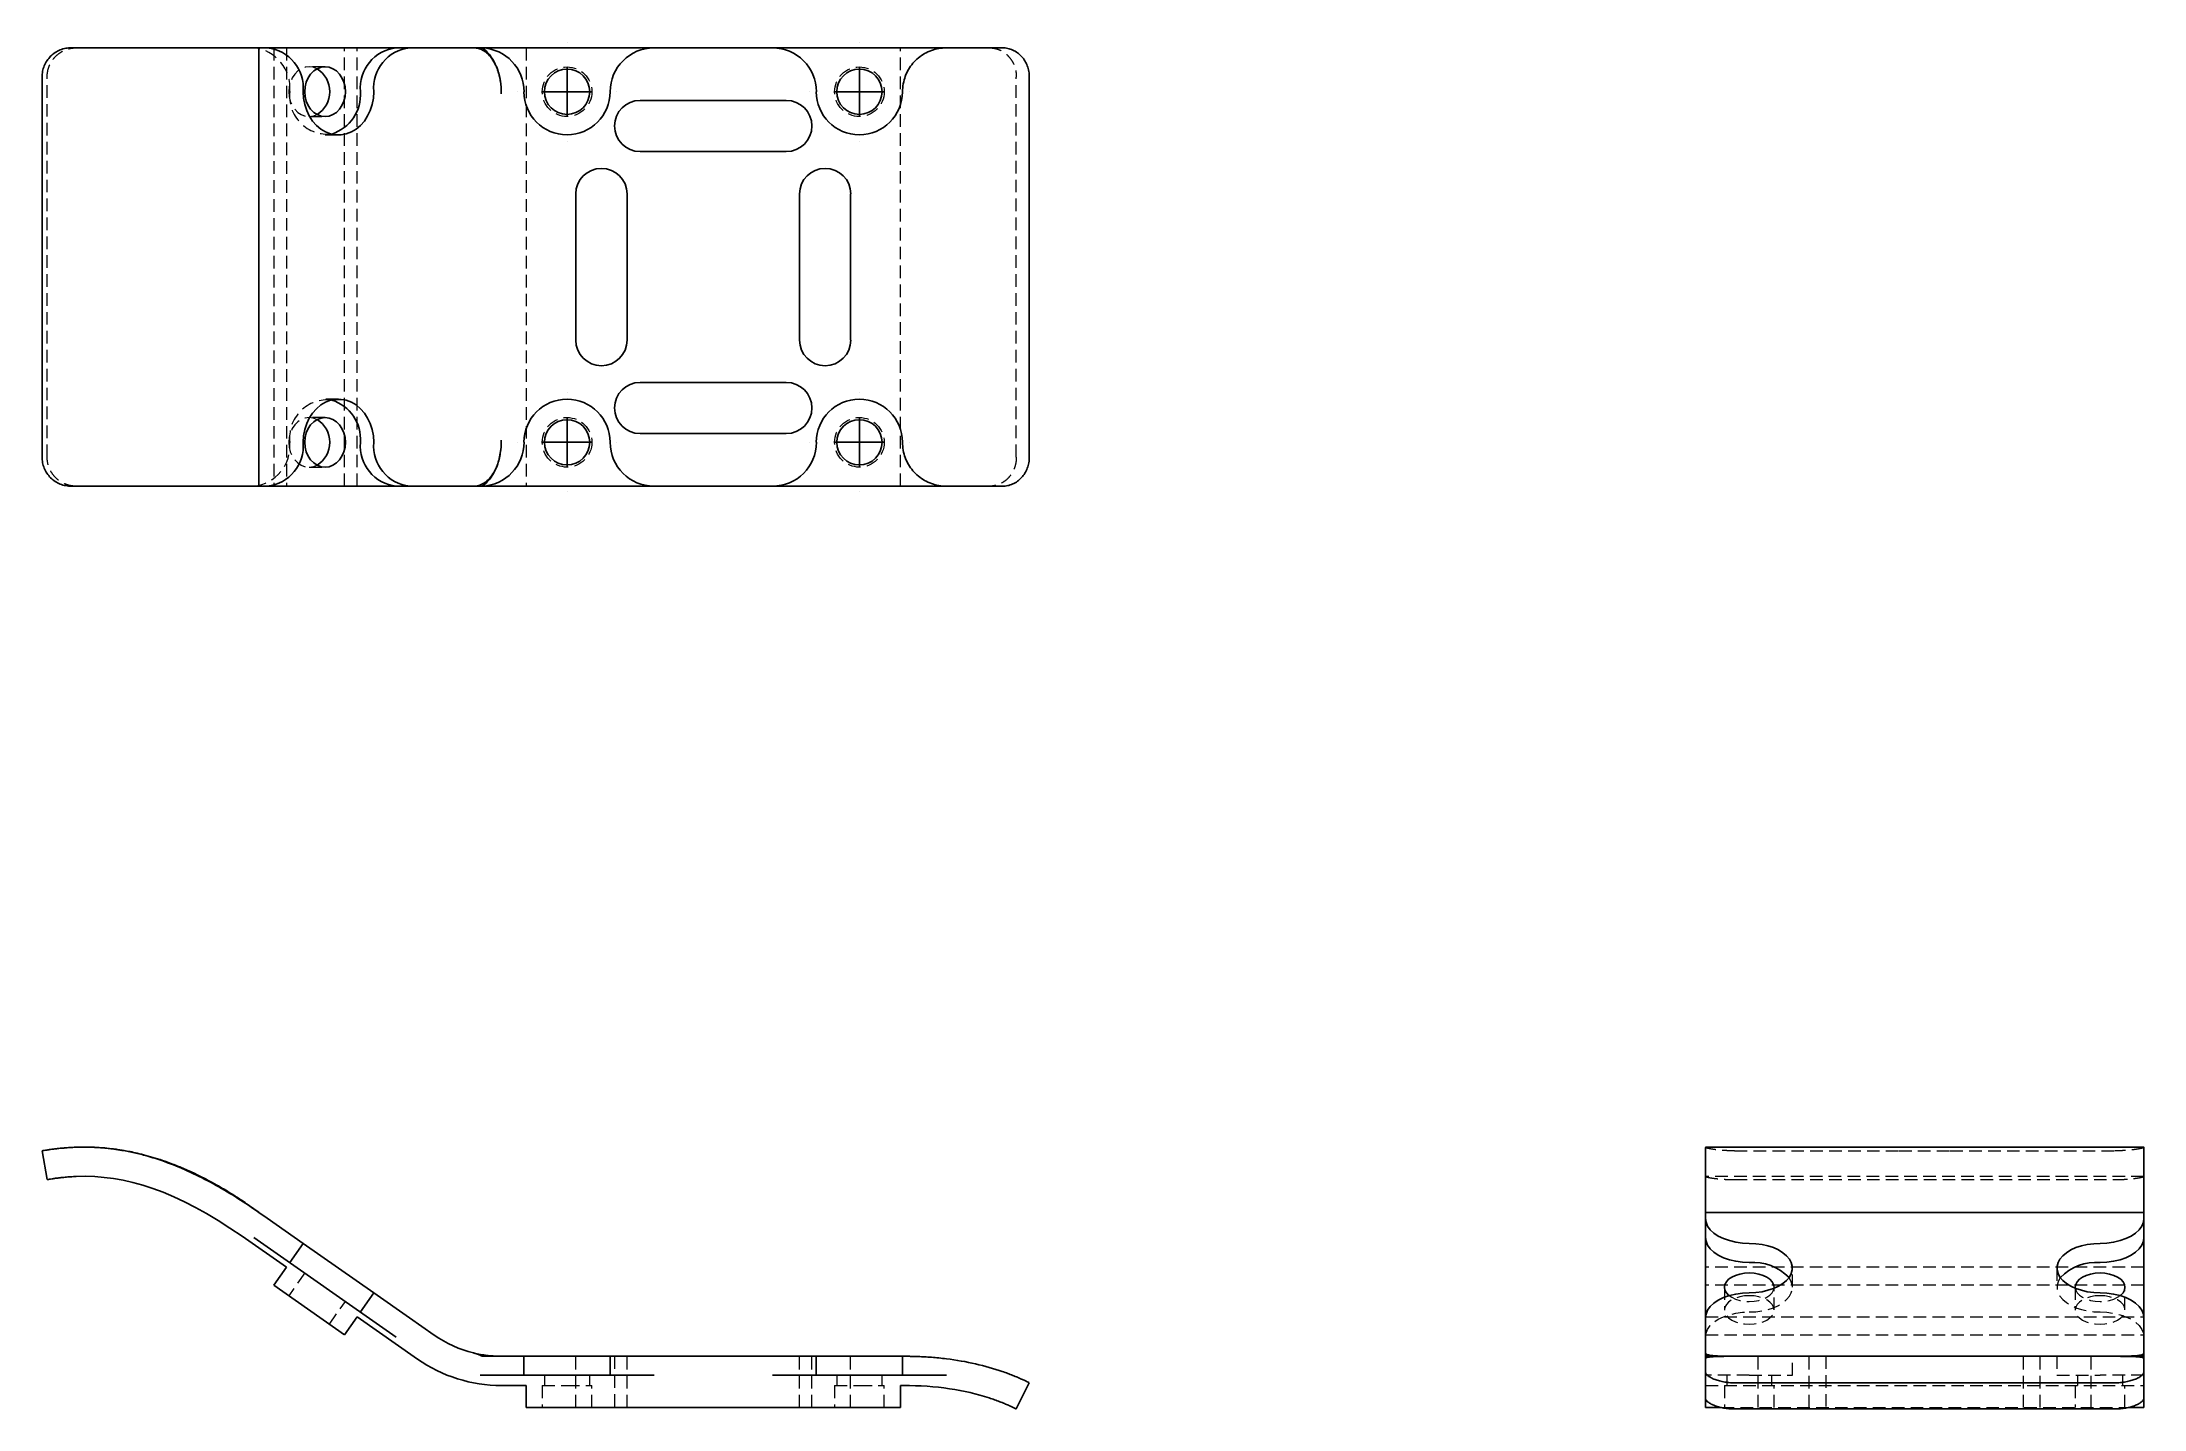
# Model space of a CAD drawing. Header units: millimetres. Extents: x 33 to 245, y 43 to 181.
import ezdxf

# ---------------------------------------------------------------- set-up
doc = ezdxf.new("R2010")
doc.units = ezdxf.units.MM
doc.linetypes.add('HIDDEN', pattern=[1.905, 1.27, -0.635])
doc.layers.add('10', color=7, linetype='Continuous')

# ---------------------------------------------------------------- blocks, each defined once
blk = doc.blocks.new('SW_CENTERMARKSYMBOL_0')
at = {"layer": '10', "color": 0}
for p, q in [((0, 5), (0, 5)), ((0, 0), (0, 2.5)), ((-5, 0), (-5, 0)), ((0, 0), (-2.5, 0)), ((0, 0), (0, -2.5)), ((0, 0), (2.5, 0)), ((5, 0), (5, 0)), ((0, -5), (0, -5))]:
    blk.add_line(p, q, dxfattribs=at)
blk = doc.blocks.new('SW_CENTERMARKSYMBOL_1')
at = {"layer": '10', "color": 0}
for p, q in [((0, 5), (0, 5)), ((0, 0), (0, 2.5)), ((-5, 0), (-5, 0)), ((0, 0), (-2.5, 0)), ((0, 0), (0, -2.5)), ((0, 0), (2.5, 0)), ((5, 0), (5, 0)), ((0, -5), (0, -5))]:
    blk.add_line(p, q, dxfattribs=at)
blk = doc.blocks.new('SW_CENTERMARKSYMBOL_2')
at = {"layer": '10', "color": 0}
for p, q in [((0, 5), (0, 5)), ((0, 0), (0, 2.5)), ((-5, 0), (-5, 0)), ((0, 0), (-2.5, 0)), ((0, 0), (0, -2.5)), ((0, 0), (2.5, 0)), ((5, 0), (5, 0)), ((0, -5), (0, -5))]:
    blk.add_line(p, q, dxfattribs=at)
blk = doc.blocks.new('SW_CENTERMARKSYMBOL_3')
at = {"layer": '10', "color": 0}
for p, q in [((0, 5), (0, 5)), ((0, 0), (0, 2.5)), ((-5, 0), (-5, 0)), ((0, 0), (-2.5, 0)), ((0, 0), (0, -2.5)), ((0, 0), (2.5, 0)), ((5, 0), (5, 0)), ((0, -5), (0, -5))]:
    blk.add_line(p, q, dxfattribs=at)

msp = doc.modelspace()

# ---------------------------------------------------------------- linework, layer by layer
at = {"color": 7, "linetype": 'Continuous', "lineweight": 25}
for p, q in [((55.24, 180.08), (56.09, 180.08)), ((69.08, 180.08), (56.09, 180.08)), ((69.08, 180.08), (70.43, 180.08)), ((70.43, 180.08), (72.91, 180.08)), ((72.91, 180.08), (76.86, 180.08)), ((95.04, 180.08), (77.53, 180.08)), ((95.04, 180.08), (106.97, 180.08)), ((124.48, 180.08), (106.97, 180.08)), ((132.83, 138.86), (132.83, 177.14)), ((108.36, 174.78), (93.64, 174.78)), ((93.64, 169.63), (108.36, 169.63)), ((87.17, 165.36), (87.17, 150.64)), ((92.32, 150.64), (92.32, 165.36)), ((109.69, 165.36), (109.69, 150.64)), ((114.84, 150.64), (114.84, 165.36)), ((33.41, 155.42), (33.41, 160.58)), ((108.36, 146.37), (93.64, 146.37)), ((93.64, 141.22), (108.36, 141.22)), ((55.24, 135.92), (56.09, 135.92)), ((56.09, 135.92), (69.08, 135.92)), ((70.43, 135.92), (69.08, 135.92)), ((70.43, 135.92), (72.91, 135.92)), ((95.04, 135.92), (77.53, 135.92)), ((95.04, 135.92), (106.97, 135.92)), ((106.97, 135.92), (124.48, 135.92)), ((33.92, 66.06), (33.41, 68.96)), ((33.48, 68.97), (33.48, 68.97)), ((245.08, 69.33), (200.92, 69.33)), ((55.23, 62.77), (54.75, 63.12)), ((55.24, 62.76), (56.09, 62.17)), ((56.09, 62.17), (59.7, 59.64)), ((200.92, 62.76), (200.92, 62.17)), ((200.92, 60.24), (200.92, 62.17)), ((245.08, 62.76), (245.08, 62.17)), ((245.08, 62.17), (245.08, 60.24)), ((53.55, 60.35), (58.01, 57.23)), ((54.73, 60.24), (69.08, 50.2)), ((59.7, 59.64), (58.35, 57.71)), ((59.7, 59.64), (66.82, 54.66)), ((200.92, 60.24), (200.92, 52.13)), ((245.08, 52.13), (245.08, 60.24)), ((58.01, 57.23), (56.75, 55.42)), ((56.75, 55.42), (63.86, 50.44)), ((66.82, 54.66), (65.47, 52.73)), ((66.82, 54.66), (70.43, 52.13)), ((65.13, 52.25), (63.86, 50.44)), ((65.13, 52.25), (71.22, 47.98)), ((70.43, 52.13), (72.91, 50.4)), ((200.92, 52.13), (200.92, 50.4)), ((245.08, 52.13), (245.08, 50.4)), ((245.08, 50.4), (245.08, 48.6)), ((77.74, 48.27), (81.94, 48.27)), ((81.94, 46.35), (81.94, 48.27)), ((90.63, 48.27), (81.94, 48.27)), ((90.63, 46.35), (90.63, 48.27)), ((90.63, 48.27), (95.04, 48.27)), ((95.04, 48.27), (106.97, 48.27)), ((106.97, 48.27), (111.38, 48.27)), ((111.38, 46.35), (111.38, 48.27)), ((120.07, 48.27), (111.38, 48.27)), ((120.07, 46.35), (120.07, 48.27)), ((120.07, 48.27), (120.14, 48.27)), ((200.92, 48.27), (200.92, 48.37)), ((200.92, 48.27), (204.53, 48.27)), ((200.92, 48.05), (200.92, 48.27)), ((200.92, 44.07), (200.92, 46.73)), ((204.53, 48.27), (241.47, 48.27)), ((241.47, 48.27), (245.08, 48.27)), ((245.08, 48.37), (245.08, 48.27)), ((245.08, 48.27), (245.08, 48.05)), ((245.08, 46.73), (245.08, 44.07)), ((95.04, 46.35), (77.53, 46.35)), ((79.66, 45.32), (82.16, 45.32)), ((82.16, 45.32), (82.16, 43.11)), ((106.97, 46.35), (124.48, 46.35)), ((119.85, 45.32), (120.14, 45.32)), ((119.85, 45.32), (119.85, 43.11)), ((132.83, 45.59), (131.52, 42.96)), ((203.86, 45.59), (242.14, 45.59)), ((82.16, 43.11), (119.85, 43.11)), ((200.92, 44.02), (200.92, 43.11)), ((200.92, 43.11), (202.54, 43.11)), ((203.86, 42.96), (242.14, 42.96)), ((243.48, 43.11), (245.08, 43.11)), ((245.08, 44.02), (245.08, 43.11))]:
    msp.add_line(p, q, dxfattribs=at)
at = {"color": 7, "linetype": 'HIDDEN', "lineweight": 18}
for p, q in [((56.75, 180.08), (56.75, 135.92)), ((58.01, 180.08), (58.01, 135.92)), ((63.86, 135.92), (63.86, 180.08)), ((65.13, 135.92), (65.13, 180.08)), ((82.16, 180.08), (82.16, 135.92)), ((119.85, 135.92), (119.85, 180.08)), ((61.91, 178.17), (60.3, 178.17)), ((33.92, 138.86), (33.92, 177.14)), ((131.52, 138.86), (131.52, 177.14)), ((60.3, 173.16), (61.91, 173.16)), ((61.91, 171.32), (63.26, 171.32)), ((63.26, 144.68), (61.91, 144.68)), ((61.91, 142.84), (60.3, 142.84)), ((60.3, 137.83), (61.91, 137.83)), ((33.46, 68.97), (33.48, 68.97)), ((34.02, 69.06), (33.48, 68.97)), ((220.42, 68.96), (225.58, 68.96)), ((245.08, 66.39), (200.92, 66.39)), ((203.86, 66.06), (242.14, 66.06)), ((245.08, 57.23), (200.92, 57.23)), ((59.86, 56.66), (58.25, 54.36)), ((245.08, 55.42), (200.92, 55.42)), ((202.83, 55.22), (202.83, 52.93)), ((207.84, 52.93), (207.84, 55.22)), ((209.68, 55.22), (209.68, 57.15)), ((236.32, 57.15), (236.32, 55.22)), ((238.16, 55.22), (238.16, 52.93)), ((243.17, 52.93), (243.17, 55.22)), ((62.35, 51.49), (63.96, 53.79)), ((200.92, 52.25), (245.08, 52.25)), ((200.92, 50.44), (245.08, 50.44)), ((87.17, 43.11), (87.17, 48.27)), ((91.07, 48.27), (91.07, 43.11)), ((92.32, 43.11), (92.32, 48.27)), ((109.69, 43.11), (109.69, 48.27)), ((110.94, 43.11), (110.94, 48.27)), ((114.84, 43.11), (114.84, 48.27)), ((205.05, 48.27), (205.55, 48.27)), ((206.22, 43.11), (206.22, 48.27)), ((209.68, 46.35), (209.68, 48.27)), ((211.37, 43.11), (211.37, 48.27)), ((213.06, 48.27), (213.06, 43.11)), ((232.94, 43.11), (232.94, 48.27)), ((234.63, 43.11), (234.63, 48.27)), ((236.32, 48.27), (236.32, 46.35)), ((239.78, 43.11), (239.78, 48.27)), ((83.78, 45.32), (86.28, 45.32)), ((83.78, 45.32), (83.78, 43.11)), ((84, 46.35), (84, 45.32)), ((86.28, 45.32), (88.79, 45.32)), ((88.57, 45.32), (88.57, 46.35)), ((88.79, 43.11), (88.79, 45.32)), ((113.22, 45.32), (115.72, 45.32)), ((113.22, 45.32), (113.22, 43.11)), ((113.44, 46.35), (113.44, 45.32)), ((115.72, 45.32), (118.23, 45.32)), ((118.01, 45.32), (118.01, 46.35)), ((118.23, 43.11), (118.23, 45.32)), ((205.34, 46.35), (200.92, 46.35)), ((200.92, 45.32), (245.08, 45.32)), ((202.83, 45.32), (202.83, 43.11)), ((203.06, 46.35), (203.06, 45.32)), ((205.34, 46.35), (209.68, 46.35)), ((207.62, 45.32), (207.62, 46.35)), ((207.84, 43.11), (207.84, 45.32)), ((236.32, 46.35), (240.66, 46.35)), ((238.16, 45.32), (238.16, 43.11)), ((238.38, 46.35), (238.38, 45.32)), ((245.08, 46.35), (240.66, 46.35)), ((242.95, 45.32), (242.95, 46.35)), ((243.17, 43.11), (243.17, 45.32)), ((202.54, 43.11), (243.48, 43.11))]:
    msp.add_line(p, q, dxfattribs=at)
at = {"color": 7, "linetype": 'HIDDEN', "lineweight": 18, "flags": 128}
for points in [[(61.11, 177.97), (61.09, 177.98), (60.7, 178.12), (60.3, 178.17), (59.9, 178.12), (59.52, 177.98), (59.17, 177.75), (58.86, 177.43), (58.6, 177.05), (58.41, 176.62), (58.29, 176.15), (58.25, 175.66)], [(58.25, 175.66), (58.29, 175.18), (58.41, 174.71), (58.6, 174.27), (58.86, 173.9), (59.17, 173.58), (59.52, 173.35), (59.9, 173.21), (60.3, 173.16), (60.7, 173.21), (61.09, 173.35), (61.11, 173.36)], [(61.11, 142.64), (61.09, 142.65), (60.7, 142.79), (60.3, 142.84), (59.9, 142.79), (59.52, 142.65), (59.17, 142.42), (58.86, 142.11), (58.6, 141.73), (58.41, 141.29), (58.29, 140.83), (58.25, 140.34)], [(58.25, 140.34), (58.29, 139.85), (58.41, 139.38), (58.6, 138.95), (58.86, 138.57), (59.17, 138.26), (59.52, 138.03), (59.9, 137.88), (60.3, 137.83), (60.7, 137.88), (61.09, 138.03), (61.11, 138.03)], [(225.58, 68.96), (229.72, 68.96), (233.86, 68.96), (238, 68.96), (242.14, 68.96)], [(203.31, 54.38), (203.57, 54.21), (203.95, 54.03), (204.38, 53.89), (204.85, 53.81), (205.34, 53.79), (205.83, 53.81), (206.29, 53.89), (206.73, 54.03), (207.11, 54.21), (207.42, 54.42), (207.65, 54.67), (207.79, 54.94), (207.83, 55.11)], [(205.34, 52.73), (205.98, 52.76), (206.62, 52.84), (207.22, 52.98), (207.78, 53.16), (208.29, 53.39), (208.73, 53.67), (209.1, 53.98), (209.38, 54.31), (209.57, 54.67), (209.67, 55.03), (209.67, 55.41), (209.57, 55.77), (209.38, 56.13), (209.34, 56.18)], [(236.66, 56.18), (236.62, 56.13), (236.43, 55.77), (236.33, 55.41), (236.33, 55.03), (236.43, 54.67), (236.62, 54.31), (236.9, 53.98), (237.27, 53.67), (237.71, 53.39), (238.22, 53.16), (238.78, 52.98), (239.38, 52.84), (240.02, 52.76), (240.66, 52.73)], [(238.17, 55.11), (238.21, 54.94), (238.35, 54.67), (238.58, 54.42), (238.9, 54.21), (239.27, 54.03), (239.71, 53.89), (240.18, 53.81), (240.66, 53.79), (241.15, 53.81), (241.62, 53.89), (242.05, 54.03), (242.43, 54.21), (242.69, 54.38)], [(205.34, 54.36), (204.85, 54.34), (204.38, 54.26), (203.95, 54.12), (203.57, 53.94), (203.26, 53.73), (203.03, 53.48), (202.88, 53.21), (202.83, 52.93), (202.88, 52.65), (203.03, 52.38), (203.26, 52.13), (203.57, 51.91), (203.95, 51.74), (204.38, 51.6), (204.85, 51.52), (205.34, 51.49), (205.83, 51.52), (206.29, 51.6), (206.73, 51.74), (207.11, 51.91), (207.42, 52.13), (207.65, 52.38), (207.79, 52.65), (207.84, 52.93), (207.79, 53.21), (207.65, 53.48), (207.42, 53.73), (207.11, 53.94), (206.73, 54.12), (206.29, 54.26), (205.83, 54.34), (205.34, 54.36)], [(240.66, 54.36), (240.18, 54.34), (239.71, 54.26), (239.27, 54.12), (238.9, 53.94), (238.58, 53.73), (238.35, 53.48), (238.21, 53.21), (238.16, 52.93), (238.21, 52.65), (238.35, 52.38), (238.58, 52.13), (238.9, 51.91), (239.27, 51.74), (239.71, 51.6), (240.18, 51.52), (240.66, 51.49), (241.15, 51.52), (241.62, 51.6), (242.05, 51.74), (242.43, 51.91), (242.75, 52.13), (242.98, 52.38), (243.12, 52.65), (243.17, 52.93), (243.12, 53.21), (242.98, 53.48), (242.75, 53.73), (242.43, 53.94), (242.05, 54.12), (241.62, 54.26), (241.15, 54.34), (240.66, 54.36)], [(200.92, 50.2), (200.98, 50.59), (201.14, 50.98), (201.4, 51.35), (201.76, 51.69), (202.21, 51.99), (202.74, 52.25), (203.33, 52.45), (203.97, 52.61), (204.65, 52.7), (205.34, 52.73)], [(240.66, 52.73), (241.36, 52.7), (242.03, 52.61), (242.67, 52.45), (243.26, 52.25), (243.79, 51.99), (244.24, 51.69), (244.6, 51.35), (244.86, 50.98), (245.03, 50.59), (245.08, 50.2)]]:
    msp.add_lwpolyline(points, dxfattribs=at)
at = {"color": 7, "linetype": 'Continuous', "lineweight": 25, "flags": 128}
for points in [[(59.86, 175.66), (59.9, 175.18), (60.02, 174.71), (60.2, 174.27), (60.46, 173.9), (60.77, 173.58), (61.12, 173.35), (61.51, 173.21), (61.91, 173.16), (62.31, 173.21), (62.69, 173.35), (63.05, 173.58), (63.36, 173.9), (63.61, 174.27), (63.8, 174.71), (63.92, 175.18), (63.96, 175.66), (63.92, 176.15), (63.8, 176.62), (63.61, 177.05), (63.36, 177.43), (63.05, 177.75), (62.69, 177.98), (62.31, 178.12), (61.91, 178.17), (61.51, 178.12), (61.12, 177.98), (60.77, 177.75), (60.46, 177.43), (60.2, 177.05), (60.02, 176.62), (59.9, 176.15), (59.86, 175.66)], [(33.41, 160.58), (33.41, 164.72), (33.41, 168.86), (33.41, 173), (33.41, 177.14)], [(66.82, 175.66), (66.78, 175.02), (66.66, 174.38), (66.46, 173.78), (66.2, 173.22), (65.87, 172.71), (65.48, 172.27), (65.04, 171.9), (64.56, 171.62), (64.05, 171.43), (63.53, 171.33), (62.99, 171.33), (62.47, 171.43), (61.96, 171.62), (61.48, 171.9), (61.04, 172.27), (60.65, 172.71), (60.32, 173.22), (60.06, 173.78), (59.86, 174.38), (59.74, 175.02), (59.7, 175.66)], [(59.7, 140.34), (59.74, 140.98), (59.86, 141.62), (60.06, 142.22), (60.32, 142.78), (60.65, 143.29), (61.04, 143.73), (61.48, 144.1), (61.96, 144.38), (62.47, 144.57), (62.99, 144.67), (63.53, 144.67), (64.05, 144.57), (64.56, 144.38), (65.04, 144.1), (65.48, 143.73), (65.87, 143.29), (66.2, 142.78), (66.46, 142.22), (66.66, 141.62), (66.78, 140.98), (66.82, 140.34)], [(59.86, 140.34), (59.9, 139.85), (60.02, 139.38), (60.2, 138.95), (60.46, 138.57), (60.77, 138.26), (61.12, 138.03), (61.51, 137.88), (61.91, 137.83), (62.31, 137.88), (62.69, 138.03), (63.05, 138.26), (63.36, 138.57), (63.61, 138.95), (63.8, 139.38), (63.92, 139.85), (63.96, 140.34), (63.92, 140.83), (63.8, 141.29), (63.61, 141.73), (63.36, 142.11), (63.05, 142.42), (62.69, 142.65), (62.31, 142.79), (61.91, 142.84), (61.51, 142.79), (61.12, 142.65), (60.77, 142.42), (60.46, 142.11), (60.2, 141.73), (60.02, 141.29), (59.9, 140.83), (59.86, 140.34)], [(72.91, 135.92), (73.36, 135.92), (73.83, 135.92), (74.31, 135.92), (74.8, 135.92), (75.3, 135.92), (75.82, 135.92), (76.34, 135.92), (76.86, 135.92)], [(200.92, 62.17), (200.98, 61.78), (201.14, 61.39), (201.4, 61.02), (201.76, 60.68), (202.21, 60.38), (202.74, 60.12), (203.33, 59.92), (203.97, 59.76), (204.65, 59.67), (205.34, 59.64)], [(240.66, 59.64), (241.36, 59.67), (242.03, 59.76), (242.67, 59.92), (243.26, 60.12), (243.79, 60.38), (244.24, 60.68), (244.6, 61.02), (244.86, 61.39), (245.03, 61.78), (245.08, 62.17)], [(205.34, 57.71), (204.65, 57.74), (203.97, 57.84), (203.33, 57.99), (202.74, 58.19), (202.21, 58.45), (201.76, 58.76), (201.4, 59.09), (201.14, 59.46), (200.98, 59.85), (200.92, 60.24)], [(205.34, 59.64), (205.98, 59.61), (206.62, 59.53), (207.22, 59.39), (207.78, 59.21), (208.29, 58.98), (208.73, 58.7), (209.1, 58.39), (209.38, 58.06), (209.57, 57.7), (209.67, 57.34), (209.67, 56.96), (209.57, 56.6), (209.38, 56.24), (209.1, 55.9), (208.73, 55.6), (208.29, 55.32), (207.78, 55.09), (207.22, 54.91), (206.62, 54.77), (205.98, 54.69), (205.34, 54.66)], [(240.66, 54.66), (240.02, 54.69), (239.38, 54.77), (238.78, 54.91), (238.22, 55.09), (237.71, 55.32), (237.27, 55.6), (236.9, 55.9), (236.62, 56.24), (236.43, 56.6), (236.33, 56.96), (236.33, 57.34), (236.43, 57.7), (236.62, 58.06), (236.9, 58.39), (237.27, 58.7), (237.71, 58.98), (238.22, 59.21), (238.78, 59.39), (239.38, 59.53), (240.02, 59.61), (240.66, 59.64)], [(245.08, 60.24), (245.03, 59.85), (244.86, 59.46), (244.6, 59.09), (244.24, 58.76), (243.79, 58.45), (243.26, 58.19), (242.67, 57.99), (242.03, 57.84), (241.36, 57.74), (240.66, 57.71)], [(205.34, 56.66), (204.85, 56.63), (204.38, 56.55), (203.95, 56.41), (203.57, 56.24), (203.26, 56.02), (203.03, 55.77), (202.88, 55.5), (202.83, 55.22), (202.88, 54.94), (203.03, 54.67), (203.26, 54.42), (203.31, 54.38)], [(207.83, 55.11), (207.84, 55.22), (207.79, 55.5), (207.65, 55.77), (207.42, 56.02), (207.11, 56.24), (206.73, 56.41), (206.29, 56.55), (205.83, 56.63), (205.34, 56.66)], [(240.66, 56.66), (240.18, 56.63), (239.71, 56.55), (239.27, 56.41), (238.9, 56.24), (238.58, 56.02), (238.35, 55.77), (238.21, 55.5), (238.16, 55.22), (238.17, 55.11)], [(242.69, 54.38), (242.75, 54.42), (242.98, 54.67), (243.12, 54.94), (243.17, 55.22), (243.12, 55.5), (242.98, 55.77), (242.75, 56.02), (242.43, 56.24), (242.05, 56.41), (241.62, 56.55), (241.15, 56.63), (240.66, 56.66)], [(205.34, 54.66), (204.65, 54.63), (203.97, 54.53), (203.33, 54.38), (202.74, 54.18), (202.21, 53.92), (201.76, 53.61), (201.4, 53.28), (201.14, 52.91), (200.98, 52.52), (200.92, 52.13)], [(245.08, 52.13), (245.03, 52.52), (244.86, 52.91), (244.6, 53.28), (244.24, 53.61), (243.79, 53.92), (243.26, 54.18), (242.67, 54.38), (242.03, 54.53), (241.36, 54.63), (240.66, 54.66)], [(200.92, 50.4), (200.92, 50.09), (200.92, 49.81), (200.92, 49.55), (200.92, 49.31), (200.92, 49.1), (200.92, 48.91), (200.92, 48.74), (200.92, 48.6)]]:
    msp.add_lwpolyline(points, dxfattribs=at)
at = {"color": 7, "linetype": 'HIDDEN', "lineweight": 18}
for centre in [(86.28, 175.66), (115.72, 175.66), (86.28, 140.34), (115.72, 140.34)]:
    msp.add_circle(centre, 2.5, dxfattribs=at)
at = {"color": 7, "linetype": 'Continuous', "lineweight": 25}
for centre in [(86.28, 175.66), (115.72, 175.66), (86.28, 140.34), (115.72, 140.34)]:
    msp.add_circle(centre, 2.28, dxfattribs=at)
at = {"color": 7, "linetype": 'HIDDEN', "lineweight": 18}
for centre, radius, start, end in [((54.29, 176.03), 4.08, 354.8889, 83.7565), ((62.16, 175.21), 3.83, 173.1517, 276.432), ((62.16, 140.79), 3.83, 83.568, 186.8483), ((54.29, 139.97), 4.08, 276.2435, 5.1111)]:
    msp.add_arc(centre, radius, start, end, dxfattribs=at)
at = {"color": 7, "linetype": 'Continuous', "lineweight": 25}
for centre, radius, start, end in [((55.64, 176.03), 4.08, 354.8889, 83.7565), ((69.53, 176.03), 4.08, 96.2435, 185.1111), ((70.88, 176.03), 4.08, 96.2435, 185.1111), ((77.53, 175.66), 4.42, 0, 87.1648), ((95.04, 175.66), 4.42, 90, 180), ((106.97, 175.66), 4.42, 0, 90), ((59.66, 175.66), 2.72, 302.1032, 57.8968), ((124.48, 175.66), 4.42, 169.5247, 180), ((61.31, 175.37), 4.17, 287.8416, 4.0486), ((86.28, 175.66), 4.34, 180, 0), ((93.64, 172.21), 2.58, 90, 270), ((108.36, 172.21), 2.58, 270, 90), ((115.72, 175.66), 4.34, 180, 0), ((89.74, 165.36), 2.58, 0, 180), ((112.27, 165.36), 2.58, 0, 180), ((89.74, 150.64), 2.58, 180, 0), ((112.27, 150.64), 2.58, 180, 0), ((93.64, 143.8), 2.58, 90, 270), ((108.36, 143.8), 2.58, 270, 90), ((61.31, 140.63), 4.17, 355.9514, 72.1584), ((86.28, 140.34), 4.34, 0, 180), ((115.72, 140.34), 4.34, 0, 180), ((59.66, 140.34), 2.72, 302.1032, 57.8968), ((55.64, 139.97), 4.08, 276.2435, 5.1111), ((69.53, 139.97), 4.08, 174.8889, 263.7565), ((70.88, 139.97), 4.08, 174.8889, 263.7565), ((77.53, 140.34), 4.42, 272.8001, 0), ((95.04, 140.34), 4.42, 180, 270), ((106.97, 140.34), 4.42, 270, 0), ((124.48, 140.34), 4.42, 180, 190.4753), ((205.71, 52.69), 5.04, 43.9764, 94.2917), ((240.29, 52.69), 5.04, 85.7083, 136.0236), ((79.66, 60.04), 11.78, 235, 256.2533), ((79.66, 60.04), 14.72, 235, 270)]:
    msp.add_arc(centre, radius, start, end, dxfattribs=at)
for points, knots in [([(36.38, 180.08), (36.18, 180.08), (35.99, 180.07), (35.61, 180), (35.42, 179.94), (35.06, 179.8), (34.89, 179.71), (34.57, 179.49), (34.41, 179.37), (34.14, 179.1), (34.02, 178.95), (33.8, 178.63), (33.71, 178.45), (33.56, 178.1), (33.5, 177.91), (33.43, 177.53), (33.41, 177.33), (33.41, 177.14)], [0, 0, 0, 0, 0.125, 0.125, 0.25, 0.25, 0.375, 0.375, 0.5, 0.5, 0.625, 0.625, 0.75, 0.75, 0.875, 0.875, 1, 1, 1, 1]), ([(55.24, 180.08), (53.85, 180.08), (52.42, 180.08), (49.48, 180.08), (47.96, 180.08), (45.58, 180.08), (44.77, 180.08), (43.13, 180.08), (42.3, 180.08), (40.63, 180.08), (39.78, 180.08), (38.08, 180.08), (37.22, 180.08), (36.38, 180.08)], [0, 0, 0, 0, 0.25, 0.25, 0.5, 0.5, 0.625, 0.625, 0.75, 0.75, 0.875, 0.875, 1, 1, 1, 1]), ([(55.24, 135.92), (55.24, 143.28), (55.24, 150.64), (55.24, 165.36), (55.24, 172.72), (55.24, 180.08)], [0, 0, 0, 0, 0.5, 0.5, 1, 1, 1, 1]), ([(79.66, 175.44), (79.66, 175.54), (79.66, 175.74), (79.64, 176.05), (79.62, 176.34), (79.58, 176.63), (79.51, 177.08), (79.37, 177.66), (79.1, 178.37), (78.74, 179.01), (78.32, 179.49), (77.92, 179.78), (77.62, 179.93), (77.35, 180.02), (77.11, 180.07), (76.95, 180.08), (76.86, 180.08)], [0, 0, 0, 0, 0.051414, 0.101983, 0.15177, 0.200841, 0.249267, 0.378781, 0.4994, 0.624723, 0.749603, 0.81336, 0.875067, 0.916388, 0.957844, 1, 1, 1, 1]), ([(77.74, 180.08), (78.11, 179.83), (78.4, 179.51), (78.9, 178.79), (79.09, 178.41), (79.31, 177.8), (79.38, 177.59), (79.48, 177.17), (79.53, 176.95), (79.63, 176.31), (79.66, 175.87), (79.66, 175.44)], [0, 0, 0, 0, 0.25, 0.25, 0.5, 0.5, 0.625, 0.625, 0.75, 0.75, 1, 1, 1, 1]), ([(124.48, 180.08), (123.97, 180.08), (123.47, 179.99), (122.74, 179.73), (122.51, 179.63), (122.07, 179.37), (121.86, 179.23), (121.46, 178.9), (121.28, 178.72), (120.95, 178.33), (120.8, 178.12), (120.54, 177.68), (120.43, 177.45), (120.26, 176.97), (120.19, 176.72), (120.14, 176.47)], [0, 0, 0, 0, 0.25, 0.25, 0.375, 0.375, 0.5, 0.5, 0.625, 0.625, 0.75, 0.75, 0.875, 0.875, 1, 1, 1, 1]), ([(132.83, 177.14), (132.83, 177.33), (132.82, 177.52), (132.75, 177.9), (132.7, 178.09), (132.56, 178.44), (132.48, 178.61), (132.29, 178.93), (132.18, 179.08), (131.93, 179.36), (131.79, 179.48), (131.49, 179.69), (131.34, 179.78), (131.01, 179.93), (130.83, 179.99), (130.48, 180.06), (130.29, 180.08), (130.11, 180.08)], [0, 0, 0, 0, 0.125, 0.125, 0.25, 0.25, 0.375, 0.375, 0.5, 0.5, 0.625, 0.625, 0.75, 0.75, 0.875, 0.875, 1, 1, 1, 1]), ([(76.86, 135.92), (77.11, 135.93), (77.35, 135.97), (77.81, 136.16), (78.02, 136.29), (78.4, 136.61), (78.57, 136.8), (78.86, 137.2), (78.98, 137.42), (79.19, 137.87), (79.28, 138.1), (79.43, 138.58), (79.48, 138.82), (79.62, 139.56), (79.66, 140.05), (79.66, 140.55)], [0, 0, 0, 0, 0.125, 0.125, 0.25, 0.25, 0.375, 0.375, 0.5, 0.5, 0.625, 0.625, 0.75, 0.75, 1, 1, 1, 1]), ([(79.66, 140.55), (79.66, 140.12), (79.63, 139.69), (79.49, 138.83), (79.39, 138.41), (79.17, 137.8), (79.08, 137.61), (78.89, 137.22), (78.78, 137.03), (78.53, 136.67), (78.39, 136.51), (78.09, 136.19), (77.92, 136.05), (77.74, 135.93)], [0, 0, 0, 0, 0.25, 0.25, 0.5, 0.5, 0.625, 0.625, 0.75, 0.75, 0.875, 0.875, 1, 1, 1, 1]), ([(33.41, 138.86), (33.41, 138.67), (33.43, 138.48), (33.5, 138.1), (33.56, 137.91), (33.71, 137.55), (33.8, 137.38), (34.01, 137.06), (34.14, 136.9), (34.41, 136.63), (34.56, 136.51), (34.89, 136.3), (35.06, 136.21), (35.42, 136.06), (35.6, 136.01), (35.99, 135.94), (36.18, 135.92), (36.38, 135.92)], [0, 0, 0, 0, 0.125, 0.125, 0.25, 0.25, 0.375, 0.375, 0.5, 0.5, 0.625, 0.625, 0.75, 0.75, 0.875, 0.875, 1, 1, 1, 1]), ([(120.14, 139.53), (120.23, 139.03), (120.41, 138.55), (120.8, 137.88), (120.95, 137.67), (121.28, 137.28), (121.46, 137.1), (121.86, 136.78), (122.07, 136.63), (122.51, 136.38), (122.74, 136.27), (123.23, 136.1), (123.47, 136.03), (123.97, 135.94), (124.23, 135.92), (124.48, 135.92)], [0, 0, 0, 0, 0.25, 0.25, 0.375, 0.375, 0.5, 0.5, 0.625, 0.625, 0.75, 0.75, 0.875, 0.875, 1, 1, 1, 1]), ([(130.11, 135.92), (130.29, 135.92), (130.48, 135.94), (130.83, 136.01), (131, 136.07), (131.33, 136.22), (131.49, 136.31), (131.79, 136.52), (131.93, 136.64), (132.17, 136.92), (132.29, 137.06), (132.48, 137.39), (132.56, 137.56), (132.7, 137.91), (132.75, 138.1), (132.82, 138.48), (132.83, 138.67), (132.83, 138.86)], [0, 0, 0, 0, 0.125, 0.125, 0.25, 0.25, 0.375, 0.375, 0.5, 0.5, 0.625, 0.625, 0.75, 0.75, 0.875, 0.875, 1, 1, 1, 1]), ([(36.38, 135.92), (38.08, 135.92), (39.78, 135.92), (41.88, 135.92), (42.3, 135.92), (43.13, 135.92), (43.54, 135.92), (44.76, 135.92), (45.56, 135.92), (47.14, 135.92), (47.91, 135.92), (49.44, 135.92), (50.2, 135.92), (52.42, 135.92), (53.85, 135.92), (55.24, 135.92)], [0, 0, 0, 0, 0.25, 0.25, 0.3125, 0.3125, 0.375, 0.375, 0.5, 0.5, 0.625, 0.625, 0.75, 0.75, 1, 1, 1, 1]), ([(33.41, 68.96), (33.41, 68.96), (33.43, 68.96), (33.5, 68.98), (33.56, 68.99), (33.71, 69.01), (33.8, 69.03), (34.01, 69.06), (34.14, 69.08), (34.41, 69.12), (34.56, 69.14), (34.89, 69.18), (35.06, 69.2), (35.42, 69.23), (35.6, 69.25), (35.99, 69.28), (36.18, 69.29), (36.38, 69.31)], [0, 0, 0, 0, 0.125, 0.125, 0.25, 0.25, 0.375, 0.375, 0.5, 0.5, 0.625, 0.625, 0.75, 0.75, 0.875, 0.875, 1, 1, 1, 1]), ([(33.48, 68.97), (33.48, 68.97), (33.48, 68.97), (33.48, 68.97), (33.48, 68.97), (33.48, 68.97), (33.48, 68.97)], [0, 0, 0, 0, 0.009164, 0.538139, 0.907611, 1, 1, 1, 1]), ([(54.75, 63.12), (54.35, 63.4), (53.65, 63.89), (52.7, 64.51), (52, 64.94), (51.48, 65.24), (51.05, 65.49), (50.58, 65.75), (49.88, 66.13), (48.93, 66.61), (47.75, 67.15), (46.61, 67.61), (45.55, 68), (44.58, 68.31), (43.65, 68.56), (42.81, 68.77), (42.08, 68.92), (41.51, 69.02), (41.09, 69.08), (40.83, 69.12), (40.6, 69.15), (40.33, 69.18), (40.06, 69.21), (39.81, 69.24), (39.58, 69.26), (39.4, 69.27), (39.2, 69.29), (39, 69.3), (38.79, 69.31), (38.6, 69.32), (38.45, 69.33), (38.33, 69.33), (38.27, 69.33), (38.22, 69.33), (38.17, 69.33), (38.1, 69.34), (37.96, 69.34), (37.77, 69.34), (37.54, 69.34), (37.29, 69.34), (36.98, 69.33), (36.6, 69.32), (36.16, 69.29), (35.73, 69.26), (35.46, 69.23), (35.34, 69.22)], [0, 0, 0, 0, 0.037494, 0.066643, 0.087672, 0.10095, 0.112961, 0.126665, 0.142047, 0.174547, 0.209295, 0.242619, 0.269945, 0.296327, 0.321505, 0.343897, 0.364447, 0.38484, 0.406791, 0.431708, 0.464449, 0.50259, 0.546144, 0.595118, 0.628678, 0.663591, 0.693628, 0.717516, 0.735388, 0.744603, 0.75125, 0.753849, 0.755042, 0.756218, 0.757443, 0.758779, 0.76195, 0.770958, 0.784081, 0.801544, 0.823441, 0.85961, 0.903803, 0.956054, 1, 1, 1, 1]), ([(36.38, 69.31), (38.08, 69.4), (39.78, 69.3), (41.88, 68.94), (42.3, 68.86), (43.13, 68.67), (43.54, 68.57), (44.76, 68.22), (45.56, 67.96), (47.14, 67.35), (47.91, 67.02), (49.44, 66.29), (50.2, 65.9), (52.42, 64.65), (53.85, 63.74), (55.24, 62.76)], [0, 0, 0, 0, 0.25, 0.25, 0.3125, 0.3125, 0.375, 0.375, 0.5, 0.5, 0.625, 0.625, 0.75, 0.75, 1, 1, 1, 1]), ([(38.93, 69.3), (38.93, 69.3), (38.93, 69.3), (38.9, 69.3), (38.84, 69.31), (38.75, 69.31), (38.62, 69.32), (38.46, 69.32), (38.3, 69.33), (38.18, 69.33), (38.08, 69.34), (38, 69.34), (37.93, 69.34), (37.87, 69.34), (37.79, 69.34), (37.67, 69.34), (37.5, 69.34), (37.34, 69.34), (37.22, 69.33), (37.13, 69.33), (37.08, 69.33), (37.08, 69.33), (37.07, 69.33)], [0, 0, 0, 0, 0.079272, 0.178298, 0.264004, 0.34726, 0.412704, 0.460795, 0.486175, 0.495875, 0.504013, 0.511162, 0.514468, 0.517714, 0.52457, 0.532751, 0.555165, 0.607148, 0.682846, 0.770543, 0.877642, 1, 1, 1, 1]), ([(200.92, 69.29), (200.92, 69.29), (200.92, 69.3), (200.92, 69.14), (200.92, 68.87), (200.92, 68.38), (200.92, 67.65), (200.92, 66.73), (200.92, 65.61), (200.92, 64.3), (200.92, 63.28), (200.92, 62.76)], [0, 0, 0, 0, 0.05237, 0.130654, 0.209252, 0.331142, 0.453975, 0.579165, 0.704937, 0.852226, 1, 1, 1, 1]), ([(245.08, 62.76), (245.08, 63.3), (245.08, 64.37), (245.08, 65.81), (245.08, 67.1), (245.08, 68), (245.08, 68.58), (245.08, 68.95), (245.08, 69.19), (245.08, 69.32), (245.08, 69.32), (245.08, 69.31)], [0, 0, 0, 0, 0.154213, 0.308936, 0.465839, 0.623889, 0.711656, 0.799778, 0.889115, 0.978916, 1, 1, 1, 1]), ([(36.85, 66.38), (36.66, 66.37), (36.47, 66.36), (36.09, 66.34), (35.9, 66.32), (35.55, 66.29), (35.38, 66.27), (35.06, 66.23), (34.91, 66.21), (34.64, 66.18), (34.52, 66.16), (34.31, 66.13), (34.22, 66.11), (34.07, 66.09), (34.01, 66.08), (33.94, 66.06), (33.92, 66.06), (33.92, 66.06)], [0, 0, 0, 0, 0.125, 0.125, 0.25, 0.25, 0.375, 0.375, 0.5, 0.5, 0.625, 0.625, 0.75, 0.75, 0.875, 0.875, 1, 1, 1, 1]), ([(200.92, 62.76), (208.28, 62.77), (215.64, 62.76), (230.36, 62.76), (237.72, 62.77), (245.08, 62.76)], [0, 0, 0, 0, 0.5, 0.5, 1, 1, 1, 1]), ([(76.86, 48.6), (77.11, 48.54), (77.35, 48.49), (77.81, 48.41), (78.02, 48.38), (78.4, 48.33), (78.57, 48.32), (78.86, 48.29), (78.98, 48.28), (79.19, 48.27), (79.28, 48.27), (79.43, 48.27), (79.48, 48.27), (79.62, 48.27), (79.66, 48.27), (79.66, 48.27)], [0, 0, 0, 0, 0.125, 0.125, 0.25, 0.25, 0.375, 0.375, 0.5, 0.5, 0.625, 0.625, 0.75, 0.75, 1, 1, 1, 1]), ([(120.14, 48.27), (120.23, 48.27), (120.41, 48.27), (120.8, 48.26), (120.95, 48.26), (121.28, 48.25), (121.46, 48.24), (121.86, 48.23), (122.07, 48.22), (122.51, 48.19), (122.74, 48.18), (123.23, 48.14), (123.47, 48.12), (123.97, 48.07), (124.23, 48.04), (124.48, 48.01)], [0, 0, 0, 0, 0.25, 0.25, 0.375, 0.375, 0.5, 0.5, 0.625, 0.625, 0.75, 0.75, 0.875, 0.875, 1, 1, 1, 1]), ([(130.11, 46.73), (130.29, 46.67), (130.48, 46.6), (130.83, 46.47), (131, 46.4), (131.33, 46.27), (131.49, 46.21), (131.79, 46.08), (131.93, 46.02), (132.17, 45.91), (132.29, 45.86), (132.48, 45.77), (132.56, 45.73), (132.7, 45.66), (132.75, 45.64), (132.82, 45.6), (132.83, 45.59), (132.83, 45.59)], [0, 0, 0, 0, 0.125, 0.125, 0.25, 0.25, 0.375, 0.375, 0.5, 0.5, 0.625, 0.625, 0.75, 0.75, 0.875, 0.875, 1, 1, 1, 1]), ([(200.92, 48.6), (200.95, 48.55), (201.01, 48.44), (201.38, 48.36), (201.79, 48.31), (202.28, 48.29), (202.91, 48.27), (203.71, 48.27), (204.44, 48.27), (204.9, 48.27), (205.05, 48.27)], [0, 0, 0, 0, 0.136633, 0.273198, 0.363231, 0.455792, 0.598318, 0.744606, 0.916781, 1, 1, 1, 1]), ([(204.53, 48.27), (204.03, 48.27), (203.55, 48.27), (202.88, 48.26), (202.67, 48.26), (202.28, 48.25), (202.1, 48.24), (201.78, 48.23), (201.63, 48.22), (201.38, 48.19), (201.27, 48.18), (201.1, 48.14), (201.03, 48.12), (200.94, 48.07), (200.92, 48.04), (200.92, 48.01)], [0, 0, 0, 0, 0.25, 0.25, 0.375, 0.375, 0.5, 0.5, 0.625, 0.625, 0.75, 0.75, 0.875, 0.875, 1, 1, 1, 1]), ([(200.92, 46.73), (200.92, 46.67), (200.94, 46.6), (201.01, 46.47), (201.07, 46.4), (201.22, 46.27), (201.31, 46.21), (201.52, 46.08), (201.64, 46.02), (201.92, 45.91), (202.06, 45.86), (202.39, 45.77), (202.56, 45.73), (202.91, 45.66), (203.1, 45.64), (203.48, 45.6), (203.67, 45.59), (203.86, 45.59)], [0, 0, 0, 0, 0.125, 0.125, 0.25, 0.25, 0.375, 0.375, 0.5, 0.5, 0.625, 0.625, 0.75, 0.75, 0.875, 0.875, 1, 1, 1, 1]), ([(240.44, 48.27), (240.54, 48.27), (240.74, 48.27), (241.05, 48.27), (241.34, 48.27), (241.63, 48.27), (242.08, 48.27), (242.66, 48.27), (243.37, 48.28), (244.01, 48.3), (244.49, 48.34), (244.78, 48.39), (244.93, 48.44), (245.02, 48.49), (245.07, 48.54), (245.08, 48.58), (245.08, 48.6)], [0, 0, 0, 0, 0.051414, 0.101983, 0.15177, 0.200841, 0.249267, 0.378781, 0.4994, 0.624723, 0.749603, 0.81336, 0.875067, 0.916388, 0.957844, 1, 1, 1, 1]), ([(245.08, 48.01), (245.08, 48.07), (244.99, 48.12), (244.73, 48.18), (244.63, 48.19), (244.37, 48.22), (244.23, 48.23), (243.9, 48.24), (243.72, 48.25), (243.33, 48.26), (243.12, 48.26), (242.68, 48.26), (242.45, 48.26), (241.97, 48.27), (241.72, 48.27), (241.47, 48.27)], [0, 0, 0, 0, 0.25, 0.25, 0.375, 0.375, 0.5, 0.5, 0.625, 0.625, 0.75, 0.75, 0.875, 0.875, 1, 1, 1, 1]), ([(242.14, 45.59), (242.33, 45.59), (242.52, 45.6), (242.9, 45.64), (243.09, 45.66), (243.44, 45.73), (243.61, 45.76), (243.93, 45.86), (244.08, 45.91), (244.36, 46.02), (244.48, 46.08), (244.69, 46.2), (244.78, 46.27), (244.93, 46.4), (244.99, 46.47), (245.06, 46.6), (245.08, 46.67), (245.08, 46.73)], [0, 0, 0, 0, 0.125, 0.125, 0.25, 0.25, 0.375, 0.375, 0.5, 0.5, 0.625, 0.625, 0.75, 0.75, 0.875, 0.875, 1, 1, 1, 1]), ([(131.52, 42.96), (131.52, 42.96), (131.51, 42.97), (131.44, 43), (131.39, 43.02), (131.26, 43.09), (131.17, 43.13), (130.98, 43.22), (130.87, 43.27), (130.62, 43.38), (130.48, 43.44), (130.18, 43.56), (130.02, 43.63), (129.69, 43.75), (129.52, 43.82), (129.16, 43.95), (128.98, 44.01), (128.79, 44.07)], [0, 0, 0, 0, 0.125, 0.125, 0.25, 0.25, 0.375, 0.375, 0.5, 0.5, 0.625, 0.625, 0.75, 0.75, 0.875, 0.875, 1, 1, 1, 1]), ([(203.86, 42.96), (203.67, 42.96), (203.48, 42.97), (203.1, 43), (202.91, 43.02), (202.56, 43.09), (202.39, 43.13), (202.07, 43.22), (201.92, 43.27), (201.64, 43.38), (201.52, 43.44), (201.31, 43.56), (201.22, 43.63), (201.07, 43.75), (201.01, 43.82), (200.94, 43.95), (200.92, 44.01), (200.92, 44.07)], [0, 0, 0, 0, 0.125, 0.125, 0.25, 0.25, 0.375, 0.375, 0.5, 0.5, 0.625, 0.625, 0.75, 0.75, 0.875, 0.875, 1, 1, 1, 1]), ([(245.08, 44.07), (245.08, 44.01), (245.06, 43.95), (244.99, 43.82), (244.93, 43.76), (244.79, 43.63), (244.7, 43.56), (244.48, 43.44), (244.36, 43.38), (244.09, 43.27), (243.94, 43.22), (243.62, 43.13), (243.45, 43.09), (243.09, 43.02), (242.9, 43), (242.52, 42.97), (242.33, 42.96), (242.14, 42.96)], [0, 0, 0, 0, 0.125, 0.125, 0.25, 0.25, 0.375, 0.375, 0.5, 0.5, 0.625, 0.625, 0.75, 0.75, 0.875, 0.875, 1, 1, 1, 1])]:
    msp.add_open_spline(points, degree=3, knots=knots, dxfattribs=at)
at = {"color": 7, "linetype": 'HIDDEN', "lineweight": 18}
for points, knots in [([(33.92, 177.14), (33.92, 177.33), (33.94, 177.52), (34.01, 177.9), (34.07, 178.09), (34.21, 178.44), (34.3, 178.61), (34.52, 178.93), (34.64, 179.08), (34.91, 179.36), (35.06, 179.48), (35.38, 179.69), (35.55, 179.78), (35.9, 179.93), (36.09, 179.99), (36.47, 180.06), (36.66, 180.08), (36.85, 180.08)], [0, 0, 0, 0, 0.125, 0.125, 0.25, 0.25, 0.375, 0.375, 0.5, 0.5, 0.625, 0.625, 0.75, 0.75, 0.875, 0.875, 1, 1, 1, 1]), ([(128.79, 180.08), (128.98, 180.08), (129.16, 180.06), (129.51, 179.99), (129.69, 179.93), (130.02, 179.79), (130.18, 179.7), (130.48, 179.48), (130.62, 179.36), (130.86, 179.09), (130.98, 178.94), (131.17, 178.62), (131.26, 178.45), (131.39, 178.09), (131.44, 177.9), (131.51, 177.52), (131.52, 177.33), (131.52, 177.14)], [0, 0, 0, 0, 0.125, 0.125, 0.25, 0.25, 0.375, 0.375, 0.5, 0.5, 0.625, 0.625, 0.75, 0.75, 0.875, 0.875, 1, 1, 1, 1]), ([(36.85, 135.92), (36.66, 135.92), (36.47, 135.94), (36.09, 136.01), (35.9, 136.07), (35.55, 136.22), (35.38, 136.31), (35.06, 136.52), (34.91, 136.64), (34.64, 136.92), (34.52, 137.06), (34.31, 137.39), (34.22, 137.56), (34.07, 137.91), (34.01, 138.1), (33.94, 138.48), (33.92, 138.67), (33.92, 138.86)], [0, 0, 0, 0, 0.125, 0.125, 0.25, 0.25, 0.375, 0.375, 0.5, 0.5, 0.625, 0.625, 0.75, 0.75, 0.875, 0.875, 1, 1, 1, 1]), ([(131.52, 138.86), (131.52, 138.67), (131.51, 138.48), (131.44, 138.1), (131.39, 137.91), (131.26, 137.56), (131.17, 137.39), (130.98, 137.07), (130.87, 136.92), (130.62, 136.64), (130.48, 136.52), (130.18, 136.31), (130.02, 136.22), (129.69, 136.07), (129.52, 136.01), (129.16, 135.94), (128.98, 135.92), (128.79, 135.92)], [0, 0, 0, 0, 0.125, 0.125, 0.25, 0.25, 0.375, 0.375, 0.5, 0.5, 0.625, 0.625, 0.75, 0.75, 0.875, 0.875, 1, 1, 1, 1]), ([(33.48, 68.97), (33.48, 68.97), (33.48, 68.97), (33.48, 68.97), (33.47, 68.97), (33.47, 68.97), (33.46, 68.97)], [0, 0, 0, 0, 0.225353, 0.483429, 0.760404, 1, 1, 1, 1]), ([(35.09, 69.2), (34.94, 69.18), (34.57, 69.14), (34.23, 69.09), (34.03, 69.06)], [0, 0, 0, 0, 0.421564, 1, 1, 1, 1]), ([(203.86, 68.96), (203.67, 68.96), (203.48, 68.96), (203.1, 68.98), (202.91, 68.99), (202.55, 69.01), (202.38, 69.03), (202.06, 69.06), (201.9, 69.08), (201.63, 69.12), (201.51, 69.14), (201.3, 69.18), (201.21, 69.2), (201.06, 69.23), (201.01, 69.25), (200.94, 69.28), (200.92, 69.29), (200.92, 69.31)], [0, 0, 0, 0, 0.125, 0.125, 0.25, 0.25, 0.375, 0.375, 0.5, 0.5, 0.625, 0.625, 0.75, 0.75, 0.875, 0.875, 1, 1, 1, 1]), ([(245.08, 69.31), (245.08, 69.29), (245.07, 69.28), (245, 69.25), (244.94, 69.23), (244.8, 69.2), (244.71, 69.18), (244.49, 69.14), (244.37, 69.12), (244.1, 69.08), (243.95, 69.06), (243.63, 69.03), (243.45, 69.01), (243.1, 68.99), (242.91, 68.98), (242.53, 68.96), (242.33, 68.96), (242.14, 68.96)], [0, 0, 0, 0, 0.125, 0.125, 0.25, 0.25, 0.375, 0.375, 0.5, 0.5, 0.625, 0.625, 0.75, 0.75, 0.875, 0.875, 1, 1, 1, 1]), ([(200.92, 66.38), (200.92, 66.37), (200.94, 66.36), (201.01, 66.34), (201.07, 66.32), (201.22, 66.29), (201.31, 66.27), (201.52, 66.23), (201.64, 66.21), (201.92, 66.18), (202.06, 66.16), (202.39, 66.13), (202.56, 66.11), (202.91, 66.09), (203.1, 66.08), (203.48, 66.06), (203.67, 66.06), (203.86, 66.06)], [0, 0, 0, 0, 0.125, 0.125, 0.25, 0.25, 0.375, 0.375, 0.5, 0.5, 0.625, 0.625, 0.75, 0.75, 0.875, 0.875, 1, 1, 1, 1]), ([(242.14, 66.06), (242.33, 66.06), (242.52, 66.06), (242.9, 66.08), (243.09, 66.09), (243.44, 66.11), (243.61, 66.13), (243.93, 66.16), (244.08, 66.18), (244.36, 66.21), (244.48, 66.23), (244.69, 66.27), (244.78, 66.29), (244.93, 66.32), (244.99, 66.34), (245.06, 66.36), (245.08, 66.37), (245.08, 66.38)], [0, 0, 0, 0, 0.125, 0.125, 0.25, 0.25, 0.375, 0.375, 0.5, 0.5, 0.625, 0.625, 0.75, 0.75, 0.875, 0.875, 1, 1, 1, 1])]:
    msp.add_open_spline(points, degree=3, knots=knots, dxfattribs=at)
at = {"color": 7, "linetype": 'Continuous', "lineweight": 25}
for points in [[(76.86, 180.08), (77.09, 180.08), (77.31, 180.08), (77.53, 180.08)], [(77.74, 180.08), (77.67, 180.08), (77.6, 180.08), (77.53, 180.08)], [(124.48, 180.08), (126.51, 180.08), (128.38, 180.08), (130.11, 180.08)], [(33.41, 138.86), (33.41, 144.38), (33.41, 149.9), (33.41, 155.42)], [(77.53, 135.92), (77.31, 135.92), (77.09, 135.92), (76.86, 135.92)], [(77.53, 135.92), (77.6, 135.92), (77.67, 135.92), (77.74, 135.93)], [(124.48, 135.92), (126.51, 135.92), (128.38, 135.92), (130.11, 135.92)], [(36.85, 66.38), (41.77, 66.57), (46.96, 64.97), (53.55, 60.35)], [(77.53, 48.37), (77.31, 48.46), (77.09, 48.54), (76.86, 48.6)], [(77.53, 48.37), (77.6, 48.33), (77.67, 48.3), (77.74, 48.27)], [(124.48, 48.01), (126.51, 47.76), (128.38, 47.33), (130.11, 46.73)], [(200.92, 48.37), (200.92, 48.46), (200.92, 48.54), (200.92, 48.6)], [(200.92, 48.37), (200.92, 48.33), (200.92, 48.3), (200.93, 48.27)], [(200.92, 48.01), (200.92, 47.76), (200.92, 47.33), (200.92, 46.73)], [(245.08, 48.6), (245.08, 48.54), (245.08, 48.46), (245.08, 48.37)], [(245.08, 48.27), (245.08, 48.3), (245.08, 48.33), (245.08, 48.37)], [(245.08, 48.01), (245.08, 47.76), (245.08, 47.33), (245.08, 46.73)], [(120.14, 45.32), (123.45, 45.32), (126.32, 44.88), (128.79, 44.07)]]:
    msp.add_open_spline(points, degree=3, dxfattribs=at)
at = {"color": 7, "linetype": 'HIDDEN', "lineweight": 18}
for points in [[(203.86, 68.96), (209.38, 68.96), (214.9, 68.96), (220.42, 68.96)], [(76.86, 48.6), (77.09, 48.54), (77.31, 48.46), (77.53, 48.37)], [(77.74, 48.27), (77.67, 48.3), (77.6, 48.33), (77.53, 48.37)]]:
    msp.add_open_spline(points, degree=3, dxfattribs=at)

# ---------------------------------------------------------------- block references
at = {"layer": '10'}
for name, p in [('SW_CENTERMARKSYMBOL_2', (86.28, 175.66)), ('SW_CENTERMARKSYMBOL_3', (115.72, 175.66)), ('SW_CENTERMARKSYMBOL_1', (86.28, 140.34)), ('SW_CENTERMARKSYMBOL_0', (115.72, 140.34))]:
    msp.add_blockref(name, p, dxfattribs=at)

doc.saveas('drawing.dxf')
